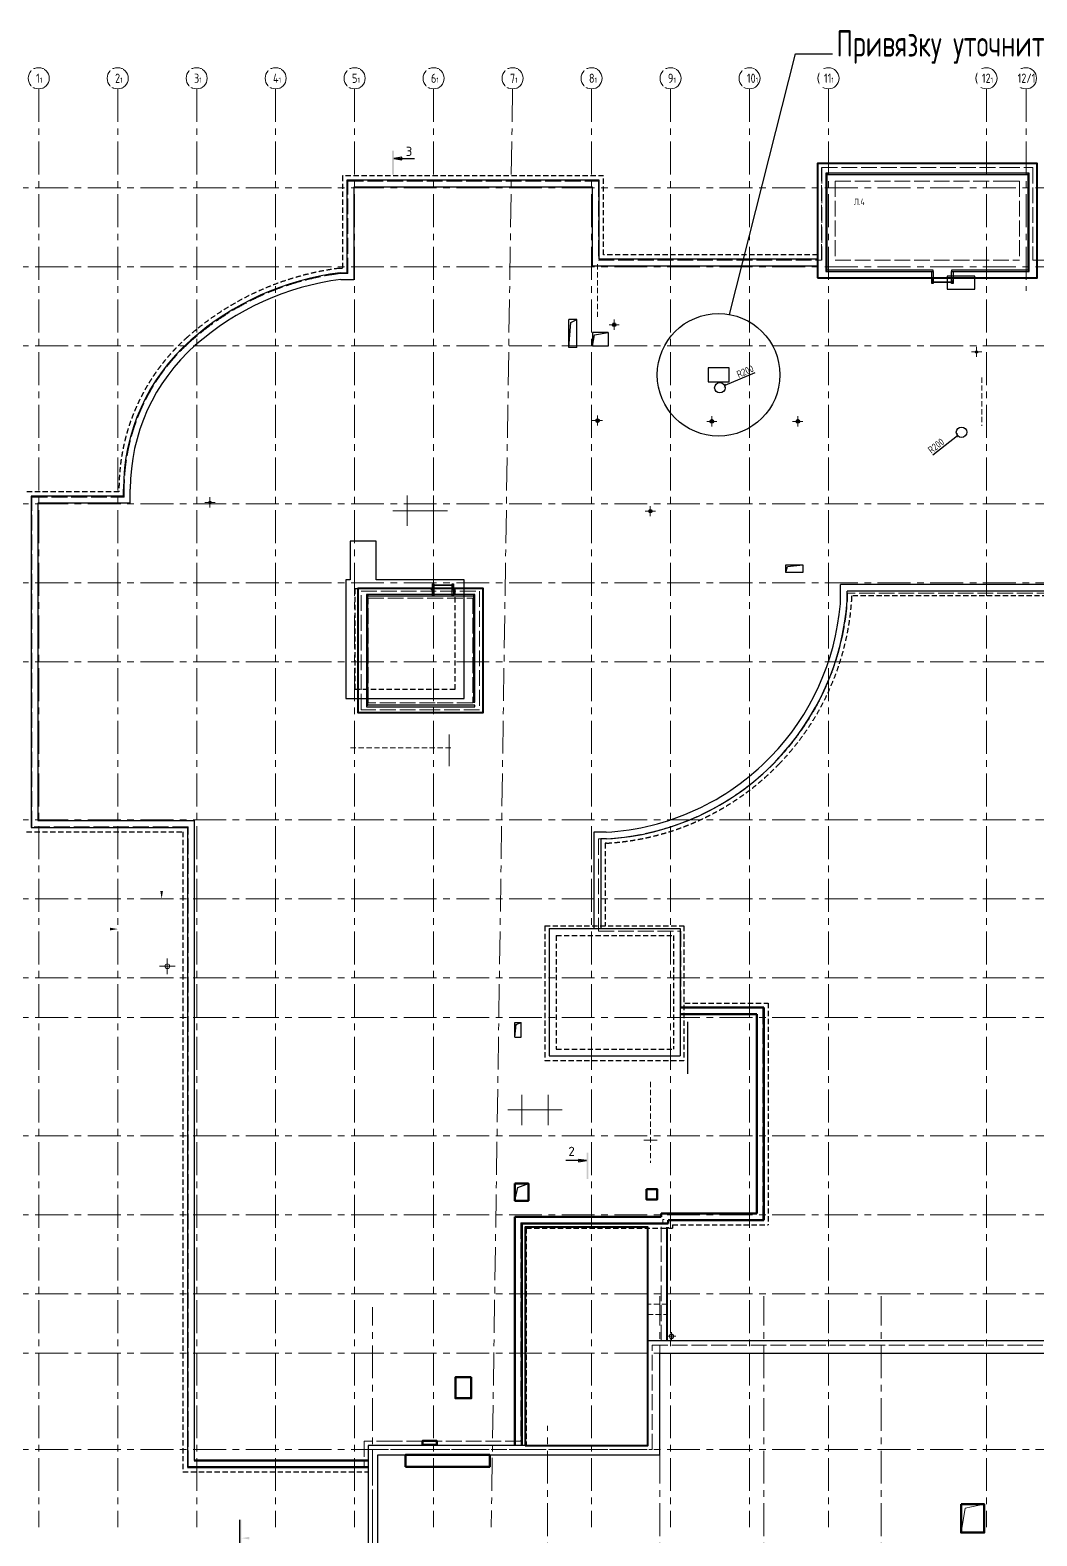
# Model space of a CAD drawing. Header units: millimetres. Extents: x -360149 to 682031, y -35655 to 209517.
# Drawn here: x 460799 to 499040, y 79408 to 136594 of the extents above; entities that cross this region are included whole.
import ezdxf
from ezdxf import colors
from ezdxf.entities.mleader import LeaderData, LeaderLine
from ezdxf.math import Vec2, Vec3

# ---------------------------------------------------------------- set-up
doc = ezdxf.new("R2010")
doc.units = ezdxf.units.MM
doc.header["$MEASUREMENT"] = 0
doc.header["$PDMODE"] = 3
doc.header["$PDSIZE"] = -4
for name, pattern in [('ACAD_ISO02W100', [15, 12, -3]), ('CENTER', [2, 1.25, -0.25, 0.25, -0.25]), ('HIDDEN', [6, 4, -2])]:
    doc.linetypes.add(name, pattern=pattern)
doc.layers.get('0').update_dxf_attribs({"color": 250, "lineweight": 9})
doc.layers.get('Defpoints').update_dxf_attribs({"color": 6})
for name, color, linetype, lineweight in [('18_АР_Водостоки', 7, 'Continuous', 18), ('_ВК-К1', 14, 'Continuous', 40), ('АР_Лестницы ограждение', 94, 'Continuous', 25), ('АР_Навесной фасад', 147, 'Continuous', 5), ('АР_Оси', 195, 'Continuous', 9), ('АР_Отметки', 250, 'Continuous', 15), ('АР_Разрезы', 175, 'Continuous', 9), ('перекр 0.3', 181, 'Continuous', 30), ('Подвал', 250, 'Continuous', 30), ('ПРОЕМЫ ОВ', 173, 'Continuous', 50), ('пунктир', 251, 'Continuous', 13), ('Специальное оборудование', 7, 'Continuous', 9), ('Эвакуация', 7, 'Continuous', 9)]:
    doc.layers.add(name, color=color, linetype=linetype, lineweight=lineweight)
doc.layers.add('Для уточнения шахт ОВ', color=20, linetype='Continuous', lineweight=30, plot=False)
doc.layers.add('Козырек', color=7, linetype='Continuous')
doc.layers.add('Тонкая', color=7, linetype='Continuous')
doc.styles.add('ICOCPEUR', font='isocpeur.ttf')
doc.styles.add('ISOCPEUR', font='isocpeur.ttf', dxfattribs={"width": 0.7})
doc.styles.add('METRO-STYLE', font='isocpeur.ttf', dxfattribs={"width": 0.9, "oblique": 15})
doc.styles.add('ГОСТ 2.304', font='isocpeur.ttf', dxfattribs={"width": 0.7})
doc.dimstyles.new('R_100', dxfattribs={"dimtxt": 270, "dimasz": 120, "dimexe": 100, "dimexo": 0, "dimgap": 60, "dimtad": 1, "dimdec": 0, "dimrnd": 5, "dimzin": 0, "dimdsep": 46, "dimtxsty": 'ISOCPEUR', "dimblk": 'ARCHTICK', "dimcen": 0, "dimdle": 100, "dimclrd": 256, "dimclre": 256, "dimclrt": 256, "dimadec": 0, "dimazin": 0, "dimtfac": 2, "dimtdec": 0, "dimtofl": 0, "dimtmove": 1, "dimatfit": 3, "dimfxl": 1, "dimtvp": 3, "dimtolj": 1, "dimtzin": 0, "dimarcsym": 0})

# ---------------------------------------------------------------- blocks, each defined once
blk = doc.blocks.new('LADDER_12760 - LADDER_12760-5164013-3_1 этаж')
at = {"layer": 'Специальное оборудование'}
for p, q in [((25, 95), (-50, 95)), ((-50, 95), (-50, 88)), ((-50, 88), (18, 88)), ((0, 0), (25, 0)), ((0, -76.2), (0, 0)), ((18, 88), (18, 0)), ((25, 0), (25, 95)), ((25, 0), (25, -76.2)), ((575, 95), (575, 0)), ((650, 95), (575, 95)), ((575, 0), (600, 0)), ((575, -76.2), (575, 0)), ((582, 0), (582, 88)), ((582, 88), (650, 88)), ((600, 0), (600, -76.2)), ((650, 88), (650, 95)), ((25, -76.2), (0, -76.2)), ((25, -25.4), (575, -25.4)), ((575, -45.4), (25, -45.4)), ((600, -76.2), (575, -76.2))]:
    blk.add_line(p, q, dxfattribs=at)
blk = doc.blocks.new('A$C60573c2e')
at = {"layer": 'АР_Разрезы', "ltscale": 100}
h = blk.add_hatch(color=5, dxfattribs=at)
h.dxf.hatch_style = 1
h.paths.add_polyline_path([(13494, 509), (13424, 509), (13424, 1414), (13494, 1414)])
h.paths.add_polyline_path([(13795, 1063), (13494, 1114), (13795, 1114)])
h.paths.add_polyline_path([(13795, 1114), (13494, 1114), (13795, 1164)])
h = blk.add_hatch(color=5, dxfattribs=at)
h.dxf.hatch_style = 1
h.paths.add_polyline_path([(20810, -37642), (20880, -37642), (20880, -36642), (20810, -36642)])
h.paths.add_polyline_path([(20509, -36993), (20810, -36942), (20509, -36942)])
h.paths.add_polyline_path([(20509, -36942), (20810, -36942), (20509, -36892)])
h = blk.add_hatch(color=5, dxfattribs=at)
h.dxf.hatch_style = 1
h.paths.add_polyline_path([(7699, -50578), (7629, -50578), (7629, -51578), (7699, -51578)])
h.paths.add_polyline_path([(7999, -51228), (7699, -51278), (7999, -51278)])
h.paths.add_polyline_path([(7999, -51278), (7699, -51278), (7999, -51328)])
at = {"layer": 'АР_Разрезы', "color": 5, "lineweight": 25, "ltscale": 100}
for p, q in [((13795, 1164), (13494, 1114)), ((13795, 1063), (13795, 1164)), ((13494, 1114), (13795, 1063)), ((20810, -36942), (20509, -36892)), ((20509, -36892), (20509, -36993)), ((20509, -36993), (20810, -36942)), ((7629, -50578), (7629, -51578))]:
    blk.add_line(p, q, dxfattribs=at)
at = {"layer": 'АР_Разрезы', "color": 5, "lineweight": 25, "ltscale": 100, "elevation": 0}
for points in [[(13494, 1114), (14278, 1114)], [(20810, -36942), (20026, -36942)]]:
    blk.add_lwpolyline(points, dxfattribs=at)
at = {"layer": 'АР_Разрезы', "color": 5, "lineweight": 25, "ltscale": 100, "char_height": 350, "width": 583.33, "style": 'METRO-STYLE'}
for s, insert, attachment_point in [('{\\Q0;\\W1;3}', (13944, 1214), 7), ('{\\Q0;\\W1;2}', (20360, -36413), 3)]:
    blk.add_mtext(s, dxfattribs=dict(at, insert=insert, attachment_point=attachment_point))
blk = doc.blocks.new('A$C8068bb3d')
at = {"layer": 'АР_Оси', "linetype": 'CENTER', "ltscale": 1000}
for p, q in [((0, -576), (0, 576)), ((537, 0), (-537, 0))]:
    blk.add_line(p, q, dxfattribs=at)
blk = doc.blocks.new('A$Ca661e725')
at = {"layer": '_ВК-К1', "color": 18, "lineweight": 9, "ltscale": 100, "true_color": 0x000000}
for p, q in [((-147, 0), (147, 0)), ((0, 155), (0, -155))]:
    blk.add_line(p, q, dxfattribs=at)
blk = doc.blocks.new('A$C6552fe61')
at = {"layer": '_ВК-К1', "color": 18, "lineweight": 9, "ltscale": 100, "true_color": 0x000000}
for p, q in [((-195, 0), (195, 0)), ((0, 192), (0, -192))]:
    blk.add_line(p, q, dxfattribs=at)
blk = doc.blocks.new('A$C1c8ff280')
at = {"layer": 'пунктир', "color": 2, "linetype": 'ACAD_ISO02W100', "ltscale": 50}
for points in [[(36321, -64341), (36321, -63955), (27550, -63955), (27550, -69145), (19430, -69145), (19430, -75495), (6330, -75495), (6330, -65785), (12680, -65785), (12680, -47915), (23295, -47915), (23295, -43950), (58095, -43950), (58095, -47915), (68595, -47915), (68595, -65785), (74945, -65785), (74945, -75495), (61845, -75495), (61845, -69145), (53965, -69145), (53965, -63955), (45231, -63955), (45231, -64250)], [(36521, -64269), (36521, -63755), (27350, -63755), (27350, -68945), (19230, -68945), (19230, -75295), (6530, -75295), (6530, -65985), (12880, -65985), (12880, -48115), (23595, -48115), (23595, -44250), (57795, -44250), (57795, -48115), (68395, -48115), (68395, -65985), (74745, -65985), (74745, -75295), (62045, -75295), (62045, -68945), (54165, -68945), (54165, -63755), (45031, -63755)], [(45031, -63755), (45031, -64283)]]:
    blk.add_lwpolyline(points, dxfattribs=at)
for centre, radius, start, end in [((40776, -64047), 4456, 178.8191, 1.1809), ((40776, -64040), 4265, 176.165, 3.835)]:
    blk.add_arc(centre, radius, start, end, dxfattribs=at)
blk = doc.blocks.new('_DotSmall')
at = {"color": 0, "linetype": 'ByBlock', "const_width": 0.5}
blk.add_lwpolyline([(-0.0625, 0, 1), (0.0625, 0, 1)], format="xyb", close=True, dxfattribs=at)
blk = doc.blocks.new('_ArchTick')
at = {"color": 0, "linetype": 'ByBlock', "const_width": 0.15}
blk.add_lwpolyline([(-0.5, -0.5), (0.5, 0.5)], dxfattribs=at)
blk = doc.blocks.new('*D1970')
at = {"layer": 'Defpoints', "color": 0, "lineweight": 15, "ltscale": 500, "transparency": 16777216}
for p in [(496179, 121321), (496022, 121197)]:
    blk.add_point(p, dxfattribs=at)
at = {"layer": 'Для уточнения шахт ОВ', "lineweight": -2, "ltscale": 500, "transparency": 16777216}
blk.add_line((495081, 120458), (496022, 121197), dxfattribs=at)
at = {"layer": 'Для уточнения шахт ОВ', "lineweight": -2, "ltscale": 500, "transparency": 16777216, "xscale": 120, "yscale": 120, "zscale": 120, "rotation": 38.13980866792988}
blk.add_blockref('_ArchTick', (496022, 121197), dxfattribs=at)
at = {"layer": 'Для уточнения шахт ОВ', "lineweight": 9, "ltscale": 500, "transparency": 16777216, "insert": (495209, 120806), "char_height": 270, "attachment_point": 5, "rotation": 38.1398, "style": 'ISOCPEUR'}
blk.add_mtext('\\A1;R200', dxfattribs=at)
blk = doc.blocks.new('*D1968')
at = {"layer": 'Defpoints', "color": 0, "lineweight": 15, "ltscale": 500, "transparency": 16777216}
for p in [(487000, 123012), (487184, 123091)]:
    blk.add_point(p, dxfattribs=at)
at = {"layer": 'Для уточнения шахт ОВ', "lineweight": -2, "ltscale": 500, "transparency": 16777216}
blk.add_line((488325, 123576), (487184, 123091), dxfattribs=at)
at = {"layer": 'Для уточнения шахт ОВ', "lineweight": -2, "ltscale": 500, "transparency": 16777216, "xscale": 120, "yscale": 120, "zscale": 120, "rotation": 203.0547912172011}
blk.add_blockref('_ArchTick', (487184, 123091), dxfattribs=at)
at = {"layer": 'Для уточнения шахт ОВ', "lineweight": 9, "ltscale": 500, "transparency": 16777216, "insert": (487959, 123632), "char_height": 270, "attachment_point": 5, "rotation": 23.0548, "style": 'ISOCPEUR'}
blk.add_mtext('\\A1;R200', dxfattribs=at)
blk = doc.blocks.new('*D1978')
at = {"layer": 'Defpoints', "color": 0, "ltscale": 500, "transparency": 16777216}
for p in [(496179, 121321), (496022, 121197)]:
    blk.add_point(p, dxfattribs=at)
at = {"layer": 'Для уточнения шахт ОВ', "lineweight": -2, "ltscale": 500, "transparency": 16777216}
blk.add_line((495081, 120458), (496022, 121197), dxfattribs=at)
at = {"layer": 'Для уточнения шахт ОВ', "lineweight": -2, "ltscale": 500, "transparency": 16777216, "xscale": 120, "yscale": 120, "zscale": 120, "rotation": 38.13980866792988}
blk.add_blockref('_ArchTick', (496022, 121197), dxfattribs=at)
at = {"layer": 'Для уточнения шахт ОВ', "lineweight": 9, "ltscale": 500, "transparency": 16777216, "insert": (495209, 120806), "char_height": 270, "attachment_point": 5, "rotation": 38.1398, "style": 'ISOCPEUR'}
blk.add_mtext('\\A1;R200', dxfattribs=at)
blk = doc.blocks.new('*D1979')
at = {"layer": 'Defpoints', "color": 0, "ltscale": 500, "transparency": 16777216}
for p in [(487000, 123012), (487184, 123091)]:
    blk.add_point(p, dxfattribs=at)
at = {"layer": 'Для уточнения шахт ОВ', "lineweight": -2, "ltscale": 500, "transparency": 16777216}
blk.add_line((488325, 123576), (487184, 123091), dxfattribs=at)
at = {"layer": 'Для уточнения шахт ОВ', "lineweight": -2, "ltscale": 500, "transparency": 16777216, "xscale": 120, "yscale": 120, "zscale": 120, "rotation": 203.0547912172011}
blk.add_blockref('_ArchTick', (487184, 123091), dxfattribs=at)
at = {"layer": 'Для уточнения шахт ОВ', "lineweight": 9, "ltscale": 500, "transparency": 16777216, "insert": (487959, 123632), "char_height": 270, "attachment_point": 5, "rotation": 23.0548, "style": 'ISOCPEUR'}
blk.add_mtext('\\A1;R200', dxfattribs=at)

msp = doc.modelspace()

# ---------------------------------------------------------------- linework, layer by layer
at = {"linetype": 'Continuous'}
for points in [[(465794.3, 104229.68, 0, 0, 0), (465794.3, 103600.68, 0, 100, 0), (465794.3, 103900.68, 100, 100, 0)], [(463507.44, 102453.52, 0, 0, 0), (464136.44, 102453.52, 0, 100, 0), (463836.44, 102453.52, 100, 100, 0)]]:
    msp.add_lwpolyline(points, format="xyseb", dxfattribs=at)
at = {"layer": '18_АР_Водостоки'}
for p, q in [((484999.77, 86988.51), (485323.72, 86988.51)), ((485161.75, 87150.49), (485161.75, 86826.54))]:
    msp.add_line(p, q, dxfattribs=at)
for radius in [88.3, 75]:
    msp.add_circle((485161.75, 86988.51), radius, dxfattribs=at)
at = {"layer": '_ВК-К1', "color": 18, "lineweight": 9, "ltscale": 100, "true_color": 0x000000}
for p, q in [((482882.54, 125406.5), (483086.45, 125406.5)), ((482984.49, 125518.99), (482984.49, 125294.01)), ((496646.17, 124371.89), (496850.08, 124371.89)), ((496748.12, 124484.38), (496748.12, 124259.4)), ((482345.45, 121918.39), (482345.45, 121609.18)), ((486692.91, 121846.88), (486692.91, 121621.91)), ((489956.95, 121846.88), (489956.95, 121621.91)), ((482198.37, 121763.78), (482492.53, 121763.78)), ((486590.95, 121734.4), (486794.87, 121734.4)), ((489854.99, 121734.4), (490058.91, 121734.4)), ((467545.25, 118658.32), (467717.08, 118658.32)), ((467631.17, 118770.81), (467631.17, 118545.83)), ((484355.14, 118479.5), (484355.14, 118170.3)), ((484355.14, 118437.39), (484355.14, 118212.41)), ((484208.06, 118324.9), (484502.22, 118324.9)), ((484255.75, 118324.9), (484454.53, 118324.9))]:
    msp.add_line(p, q, dxfattribs=at)
at = {"layer": '_ВК-К1', "color": 18, "lineweight": 40, "ltscale": 100, "true_color": 0x000000}
for centre, radius in [((482984.49, 125406.5), 55), ((496748.12, 124371.89), 30), ((482345.45, 121763.78), 55), ((486692.91, 121734.4), 55), ((489956.95, 121734.4), 55), ((467631.17, 118658.32), 30), ((484355.14, 118324.9), 51)]:
    msp.add_circle(centre, radius, dxfattribs=at)
at = {"layer": 'АР_Лестницы ограждение', "color": 18, "lineweight": 25, "true_color": 0x000000}
for points in [[(491077.12, 127475.17), (491077.12, 131164.75), (491026.32, 131164.75), (491026.32, 127475.17)], [(491077.12, 131113.33), (498746.9, 131113.33), (498746.9, 131164.13), (491077.12, 131164.13)], [(498746.9, 127475.17), (498746.9, 131164.13), (498696.1, 131164.13), (498696.1, 127475.17)], [(491026.32, 127424.37), (495102.6, 127424.37), (495102.6, 127475.17), (491026.32, 127475.17)], [(495048.39, 126972.13), (495048.39, 127424.37), (495101.83, 127424.37), (495101.83, 126972.13)], [(495800.32, 127424.37), (498746.9, 127424.37), (498746.9, 127475.17), (495800.32, 127475.17)], [(495800.61, 126972.13), (495800.61, 127424.37), (495854.05, 127424.37), (495854.05, 126972.13)], [(476133.12, 115560.57), (476133.12, 115108.33), (476079.68, 115108.33), (476079.68, 115560.57)], [(476885.34, 115560.57), (476885.34, 115108.33), (476831.9, 115108.33), (476831.9, 115560.57)], [(473627.12, 110950.53), (473627.12, 115159.13), (473576.32, 115159.13), (473576.32, 110950.53)], [(473627.12, 115108.33), (477694.16, 115108.33), (477694.16, 115159.13), (473627.12, 115159.13)], [(477694.16, 111070.53), (477694.16, 115159.13), (477643.36, 115159.13), (477643.36, 111070.53)], [(473576.32, 110899.73), (477694.16, 110899.73), (477694.16, 110950.53), (473576.32, 110950.53)]]:
    msp.add_lwpolyline(points, close=True, dxfattribs=at)
at = {"layer": 'АР_Навесной фасад', "ltscale": 100}
for p, q in [((490705.45, 131530.68), (490705.45, 128020.68)), ((490715.45, 131520.68), (490715.45, 128010.68)), ((499035.45, 131520.68), (499035.45, 128010.68))]:
    msp.add_line(p, q, dxfattribs=at)
at = {"layer": 'АР_Навесной фасад', "color": 18, "lineweight": 40, "ltscale": 100, "true_color": 0x000000}
msp.add_line((484994.08, 86810.68), (484994.07, 91135.68), dxfattribs=at)
for points in [[(490704.19, 127189.64), (499044.74, 127189.64), (499044.74, 131530.68), (490704.19, 131530.68)], [(479604.08, 82845.69), (484259.25, 82845.69), (484259.25, 91135.68), (479604.08, 91135.68)]]:
    msp.add_lwpolyline(points, close=True, dxfattribs=at)
at = {"layer": 'АР_Навесной фасад', "color": 18, "ltscale": 100, "true_color": 0x000000}
for points in [[(490705.45, 131530.68), (499045.45, 131530.68)], [(490715.45, 131520.68), (496615.45, 131520.68)], [(497795.45, 131520.68), (499035.45, 131520.68)]]:
    msp.add_lwpolyline(points, dxfattribs=at)
at = {"layer": 'АР_Навесной фасад', "color": 18, "lineweight": 40, "ltscale": 100, "true_color": 0x000000}
msp.add_lwpolyline([(476186.69, 110665), (473254.19, 110665), (473254.19, 115405.68), (477992, 115405.68), (477992, 110665), (476094.19, 110665)], dxfattribs=at)
at = {"layer": 'АР_Навесной фасад', "color": 18, "lineweight": 30, "ltscale": 100, "true_color": 0x000000}
for points in [[(529879.26, 64975.68), (529879.26, 82845.68), (519379.26, 82845.68), (519379.26, 86810.68), (484259.26, 86810.68), (484259.26, 82845.68), (473644.26, 82845.68), (473644.26, 64975.68)], [(474004.26, 64615.68), (474004.26, 82485.68), (484719.26, 82485.68), (484719.26, 86350.68), (518919.26, 86350.68), (518919.26, 82485.68), (529519.26, 82485.68), (529519.26, 64615.68)]]:
    msp.add_lwpolyline(points, dxfattribs=at)
at = {"layer": 'АР_Оси', "linetype": 'CENTER', "ltscale": 1000}
for p, q in [((461125.45, 134363.15), (461125.45, 79744.12)), ((464125.45, 134363.15), (464125.45, 79744.12)), ((467125.45, 134363.15), (467125.45, 79744.12)), ((470125.45, 134363.15), (470125.45, 79744.12)), ((473125.45, 134363.15), (473125.45, 79744.12)), ((476125.45, 134363.15), (476125.45, 79744.12)), ((479125.45, 134363.15), (478313.95, 79744.12)), ((482125.45, 134363.15), (482125.45, 79744.12)), ((485125.45, 134363.15), (485125.45, 79744.12)), ((488125.45, 134363.15), (488125.45, 79744.12)), ((491125.45, 134363.15), (491125.45, 79744.12)), ((497125.45, 134363.15), (497125.45, 79744.12)), ((498630.45, 134363.15), (498630.45, 126688.88)), ((454990.5, 130600.68), (538168.9, 130600.68)), ((454990.5, 127600.68), (538168.9, 127600.68)), ((454990.5, 124600.68), (538168.9, 124600.68)), ((454990.5, 118600.68), (538168.9, 118600.68)), ((454990.5, 115600.68), (538168.9, 115600.68)), ((454990.5, 112600.68), (538168.9, 112600.68)), ((454990.5, 106600.68), (538168.9, 106600.68)), ((454990.5, 103600.68), (538168.9, 103600.68)), ((454990.5, 100600.68), (538168.9, 100600.68)), ((454990.5, 99100.68), (538168.9, 99100.68)), ((454990.5, 94600.68), (538168.9, 94600.68)), ((454990.5, 91600.68), (538168.9, 91600.68)), ((454990.5, 88600.68), (538168.9, 88600.68)), ((473804.26, 53394.41), (473804.26, 88089.69)), ((484719.26, 53394.41), (484719.26, 88513.24)), ((488674.26, 53394.41), (488674.26, 88513.24)), ((493129.26, 53394.41), (493129.26, 88513.24)), ((454990.5, 86350.68), (538168.9, 86350.68)), ((480454.26, 53394.41), (480454.26, 83588.29)), ((454990.5, 82685.68), (538587.66, 82685.68))]:
    msp.add_line(p, q, dxfattribs=at)
at = {"layer": 'АР_Оси', "ltscale": 0.5}
for centre in [(461125.45, 134763.15), (464125.45, 134763.15), (467125.45, 134763.15), (470125.45, 134763.15), (473125.45, 134763.15), (476125.45, 134763.15), (479125.45, 134763.15), (482125.45, 134763.15), (485125.45, 134763.15), (488125.45, 134763.15), (491125.45, 134763.15), (497125.45, 134763.15), (498625.45, 134763.15)]:
    msp.add_circle(centre, 400, dxfattribs=at)
at = {"layer": 'Для уточнения шахт ОВ', "color": 4, "ltscale": 500}
msp.add_line((489868, 135688.5), (491270.5, 135688.5), dxfattribs=at)
at = {"layer": 'Для уточнения шахт ОВ', "ltscale": 500}
for p, q in [((482414.19, 130890.68), (472834.19, 130890.68)), ((472834.19, 130890.68), (472834.19, 127380.67)), ((482414.19, 130890.68), (472834.19, 130890.68)), ((472834.19, 130890.68), (472834.19, 127380.67)), ((482154.19, 130630.68), (473094.19, 130630.68)), ((473094.19, 130630.68), (473094.19, 127122.74)), ((482154.19, 130630.68), (473094.19, 130630.68)), ((473094.19, 130630.68), (473094.19, 127122.74)), ((482154.19, 127630.68), (482154.19, 130630.68)), ((482154.19, 127630.68), (482154.19, 130630.68)), ((482414.19, 127890.68), (482414.19, 130890.68)), ((482414.19, 127890.68), (482414.19, 130890.68)), ((490704.19, 127630.68), (482154.19, 127630.68)), ((490704.19, 127630.68), (482154.19, 127630.68)), ((490704.19, 127890.68), (482414.19, 127890.68)), ((490704.19, 127890.68), (482414.19, 127890.68)), ((472570.49, 127380.67), (472834.19, 127380.67)), ((472570.49, 127380.67), (472834.19, 127380.67)), ((472603.24, 127122.74), (473094.19, 127122.74)), ((472603.24, 127122.74), (473094.19, 127122.74)), ((481264.19, 124540.68), (481264.19, 125600.68)), ((481564.19, 125600.68), (481264.19, 125600.68)), ((481264.19, 124540.68), (481264.19, 125600.68)), ((481564.19, 125600.68), (481264.19, 125600.68)), ((481564.19, 124540.68), (481564.19, 125600.68)), ((481564.19, 124540.68), (481564.19, 125600.68)), ((482754.19, 125110.68), (482154.19, 125110.68)), ((482154.19, 125110.68), (482154.19, 124590.68)), ((482754.19, 125110.68), (482154.19, 125110.68)), ((482154.19, 125110.68), (482154.19, 124590.68)), ((482754.19, 125110.68), (482754.19, 124590.68)), ((482754.19, 125110.68), (482754.19, 124590.68)), ((481564.19, 124540.68), (481264.19, 124540.68)), ((481564.19, 124540.68), (481264.19, 124540.68)), ((482754.19, 124590.68), (482154.19, 124590.68)), ((482754.19, 124590.68), (482154.19, 124590.68)), ((464343.97, 118890.68), (464343.97, 119160.68)), ((464343.97, 118890.68), (464343.97, 119160.68)), ((464603.97, 118630.68), (464603.97, 119160.68)), ((464603.97, 118630.68), (464603.97, 119160.68)), ((460834.19, 118890.68), (460834.19, 106310.68)), ((464343.97, 118890.68), (460834.19, 118890.68)), ((460834.19, 118890.68), (460834.19, 106310.68)), ((464343.97, 118890.68), (460834.19, 118890.68)), ((461094.19, 118630.68), (461094.19, 106570.68)), ((464603.97, 118630.68), (461094.19, 118630.68)), ((461094.19, 118630.68), (461094.19, 106570.68)), ((464603.97, 118630.68), (461094.19, 118630.68)), ((520914.19, 115540.67), (491573.97, 115540.67)), ((491573.97, 114803.05), (491573.97, 115540.67)), ((520914.19, 115540.67), (491573.97, 115540.67)), ((491573.97, 114803.05), (491573.97, 115540.67)), ((521174.19, 115280.67), (491833.97, 115280.67)), ((491833.97, 114922.58), (491833.97, 115280.67)), ((521174.19, 115280.67), (491833.97, 115280.67)), ((491833.97, 114922.58), (491833.97, 115280.67)), ((461094.19, 106570.68), (467034.07, 106570.68)), ((461094.19, 106570.68), (467034.07, 106570.68)), ((467034.07, 106570.68), (467034.07, 82275.68)), ((467034.07, 106570.68), (467034.07, 82275.68)), ((460834.19, 106310.68), (466774.07, 106310.68)), ((460834.19, 106310.68), (466774.07, 106310.68)), ((466774.07, 106310.68), (466774.07, 82015.68)), ((466774.07, 106310.68), (466774.07, 82015.68)), ((482214.07, 106135.52), (482214.07, 102469.37)), ((482674.69, 106135.52), (482214.07, 106135.52)), ((482214.07, 106135.52), (482214.07, 102469.37)), ((482674.69, 106135.52), (482214.07, 106135.52)), ((482474.07, 105875.94), (482474.07, 102469.37)), ((482689.52, 105875.94), (482474.07, 105875.94)), ((482474.07, 105875.94), (482474.07, 102469.37)), ((482689.52, 105875.94), (482474.07, 105875.94)), ((480519.07, 102469.37), (480519.07, 97635.68)), ((480519.07, 102469.37), (485494.07, 102469.37)), ((480519.07, 102469.37), (480519.07, 97635.68)), ((480519.07, 102469.37), (485494.07, 102469.37)), ((485494.07, 102469.37), (485494.07, 97635.68)), ((485494.07, 102469.37), (485494.07, 97635.68)), ((479209.07, 98907.18), (479449.07, 98907.18)), ((479209.07, 98345.68), (479209.07, 98907.18)), ((479209.07, 98907.18), (479449.07, 98907.18)), ((479209.07, 98345.68), (479209.07, 98907.18)), ((479449.07, 98345.68), (479449.07, 98907.18)), ((479449.07, 98345.68), (479449.07, 98907.18)), ((479209.07, 98345.68), (479449.07, 98345.68)), ((479209.07, 98345.68), (479449.07, 98345.68)), ((480519.07, 97635.68), (485494.07, 97635.68)), ((480519.07, 97635.68), (485494.07, 97635.68)), ((479214.07, 92135.68), (479214.07, 92785.68)), ((479214.07, 92785.68), (479724.07, 92785.68)), ((479214.07, 92135.68), (479214.07, 92785.68)), ((479214.07, 92785.68), (479724.07, 92785.68)), ((479724.07, 92135.68), (479724.07, 92785.68)), ((479724.07, 92135.68), (479724.07, 92785.68)), ((479214.07, 92135.68), (479724.07, 92135.68)), ((479214.07, 92135.68), (479724.07, 92135.68))]:
    msp.add_line(p, q, dxfattribs=at)
at = {"layer": 'Для уточнения шахт ОВ', "color": 1, "lineweight": 50, "ltscale": 500}
for p, q in [((485494.07, 99475.68), (488664.23, 99475.68)), ((485494.07, 99475.68), (488664.23, 99475.68)), ((485494.07, 99215.68), (488404.23, 99215.68)), ((485494.07, 99215.68), (488404.23, 99215.68)), ((488404.23, 99215.68), (488404.23, 91655.68)), ((488404.23, 99215.68), (488404.23, 91655.68)), ((488664.23, 99475.68), (488664.23, 91395.68)), ((488664.23, 99475.68), (488664.23, 91395.68)), ((479214.07, 91525.68), (484771.3, 91525.68)), ((479214.07, 91525.68), (479214.07, 82845.69)), ((479214.07, 91525.68), (484771.3, 91525.68)), ((479214.07, 91525.68), (479214.07, 82845.69)), ((484771.3, 91655.68), (488404.23, 91655.68)), ((484771.3, 91655.68), (484771.3, 91525.68)), ((484771.3, 91655.68), (488404.23, 91655.68)), ((484771.3, 91655.68), (484771.3, 91525.68)), ((479474.07, 91265.68), (485031.3, 91265.68)), ((479474.07, 91265.68), (479474.07, 82845.69)), ((479474.07, 91265.68), (485031.3, 91265.68)), ((479474.07, 91265.68), (479474.07, 82845.69)), ((485031.3, 91395.68), (488664.23, 91395.68)), ((485031.3, 91395.68), (485031.3, 91265.68)), ((485031.3, 91395.68), (488664.23, 91395.68)), ((485031.3, 91395.68), (485031.3, 91265.68)), ((466774.07, 82015.68), (473644.26, 82015.68)), ((466774.07, 82015.68), (473644.26, 82015.68)), ((467034.07, 82275.68), (473644.26, 82275.68)), ((467034.07, 82275.68), (473644.26, 82275.68))]:
    msp.add_line(p, q, dxfattribs=at)
at = {"layer": 'Для уточнения шахт ОВ', "ltscale": 500}
for points in [[(495629.5, 126750.5), (496678.5, 126750.5), (496678.5, 127251), (495629.5, 127251)], [(495629.5, 126750.5), (496678.5, 126750.5), (496678.5, 127251), (495629.5, 127251)], [(486550, 123232.5), (487349, 123232.5), (487349, 123773), (486550, 123773)], [(486550, 123232.5), (487349, 123232.5), (487349, 123773), (486550, 123773)], [(489503.97, 116290.67), (490153.97, 116290.67), (490153.97, 115990.67), (489503.97, 115990.67)], [(489503.97, 116290.67), (490153.97, 116290.67), (490153.97, 115990.67), (489503.97, 115990.67)], [(496159.26, 80610.68), (497039.26, 80610.68), (497039.26, 79530.68), (496159.26, 79530.68)]]:
    msp.add_lwpolyline(points, close=True, dxfattribs=at)
for points in [[(481264.19, 124540.68), (481334, 125489), (481564.19, 125600.68)], [(481264.19, 124540.68), (481334, 125489), (481564.19, 125600.68)], [(482154.19, 124590.68), (482241.27, 125016.03), (482754.19, 125110.68)], [(482154.19, 124590.68), (482241.27, 125016.03), (482754.19, 125110.68)], [(489503.97, 115990.67), (489569.5, 116225.5), (490153.97, 116290.67)], [(489503.97, 115990.67), (489569.5, 116225.5), (490153.97, 116290.67)], [(479209.07, 98345.68), (479266, 98835.5), (479449.07, 98907.18)], [(479209.07, 98345.68), (479266, 98835.5), (479449.07, 98907.18)], [(479214.07, 92135.68), (479324, 92640.5), (479724.07, 92785.68)]]:
    msp.add_lwpolyline(points, dxfattribs=at)
at = {"layer": 'Для уточнения шахт ОВ', "color": 4, "ltscale": 500}
msp.add_circle((486949.5, 123502.75), 2327.76, dxfattribs=at)
at = {"layer": 'Для уточнения шахт ОВ', "ltscale": 500}
for centre in [(487000, 123012.5), (487000, 123012.5), (496179.29, 121320.67), (496179.29, 121320.67)]:
    msp.add_circle(centre, 200, dxfattribs=at)
for centre, radius, start, end in [((473905.09, 116869.05), 10596, 97.235784, 131.392875), ((473905.09, 116869.05), 10596, 97.235784, 131.392875), ((473905.09, 116869.05), 10336, 97.235784, 131.392875), ((473905.09, 116869.05), 10336, 97.235784, 131.392875), ((471885.25, 119160.68), 7541.28, 131.392875, 180), ((471885.25, 119160.68), 7541.28, 131.392875, 180), ((471885.25, 119160.68), 7281.28, 131.392875, 180), ((471885.25, 119160.68), 7281.28, 131.392875, 180), ((482125.22, 115603.79), 9482.62, 315.875091, 355.156015), ((482125.22, 115603.79), 9482.62, 315.875091, 355.156015), ((482125.22, 115603.79), 9732.62, 315.875091, 355.986466), ((482125.22, 115603.79), 9732.62, 315.875091, 355.986466), ((482133.77, 115579.89), 9459.84, 273.277966, 315.94279), ((482133.77, 115579.89), 9459.84, 273.277966, 315.94279), ((482133.77, 115579.89), 9719.84, 273.277775, 315.94113), ((482133.77, 115579.89), 9719.84, 273.277775, 315.94113)]:
    msp.add_arc(centre, radius, start, end, dxfattribs=at)
at = {"layer": 'Козырек', "lineweight": 0}
for points in [[(466009.2, 100737.94), (466009.2, 101340.45)], [(465707.95, 101039.2), (466310.46, 101039.2)]]:
    msp.add_lwpolyline(points, dxfattribs=at)
msp.add_circle((466009.53, 101041.1), 92.04, dxfattribs=at)
at = {"layer": 'перекр 0.3', "color": 5, "linetype": 'HIDDEN', "lineweight": 30, "ltscale": 50}
for p, q in [((482584.19, 131060.68), (472664.19, 131060.68)), ((472664.19, 131060.68), (472664.19, 127549.31)), ((482584.19, 128060.68), (482584.19, 131060.68)), ((472549.08, 127549.31), (472664.19, 127549.31)), ((490715.45, 128060.68), (482584.19, 128060.68)), ((464174.62, 119060.68), (460664.19, 119060.68)), ((492003.55, 115110.67), (492003.55, 114910.68)), ((521344.19, 115110.67), (492003.55, 115110.67)), ((460664.19, 106140.68), (466604.07, 106140.68)), ((466604.07, 106140.68), (466604.07, 81845.68)), ((482694.07, 105715.94), (482644.07, 105715.94)), ((482644.07, 105715.94), (482644.07, 102575.68)), ((480349.07, 102575.68), (485626.57, 102575.68)), ((480349.07, 102575.68), (480349.07, 97465.68)), ((485626.57, 102575.68), (485626.57, 97465.68)), ((485664.07, 99645.68), (488834.23, 99645.68)), ((488834.23, 99645.68), (488834.23, 91225.68)), ((480349.07, 97465.68), (485626.57, 97465.68)), ((479644.07, 91095.68), (485201.3, 91095.68)), ((479644.07, 91095.68), (479644.07, 82845.69)), ((485031.3, 91135.68), (485031.3, 91095.68)), ((485201.3, 91225.68), (488834.23, 91225.68)), ((485201.3, 91225.68), (485201.3, 91095.68)), ((466604.07, 81845.68), (473644.26, 81845.68))]:
    msp.add_line(p, q, dxfattribs=at)
at = {"layer": 'перекр 0.3', "color": 7, "linetype": 'HIDDEN', "lineweight": 5, "ltscale": 50}
for p, q in [((482351.69, 127700.68), (482351.69, 125635.68)), ((482351.69, 127700.68), (482351.69, 125635.68)), ((496953.9, 123401.77), (496953.9, 121565.6)), ((472974.19, 109337.97), (476814.72, 109337.97)), ((472974.19, 109337.97), (476814.72, 109337.97)), ((484364.49, 96648.88), (484364.49, 93576.65)), ((484364.49, 96648.88), (484364.49, 93576.65))]:
    msp.add_line(p, q, dxfattribs=at)
at = {"layer": 'перекр 0.3', "color": 1, "linetype": 'HIDDEN', "lineweight": 30, "ltscale": 50}
for p, q in [((480779.07, 102209.37), (480779.07, 97895.68)), ((480779.07, 102209.37), (485234.07, 102209.37)), ((485234.07, 102209.37), (485234.07, 97895.68)), ((480779.07, 97895.68), (485234.07, 97895.68))]:
    msp.add_line(p, q, dxfattribs=at)
at = {"layer": 'перекр 0.3', "color": 1, "lineweight": 30, "ltscale": 50}
msp.add_lwpolyline([(473949.15, 117179.37), (472959.15, 117179.37), (472959.15, 115719.37), (472789.07, 115719.37), (472789.07, 111209.37), (477289.15, 111209.37), (477289.15, 115719.37), (473949.15, 115719.37)], close=True, dxfattribs=at)
msp.add_lwpolyline([(473949.15, 117179.37), (472959.15, 117179.37), (472959.15, 115719.37), (472789.07, 115719.37), (472789.07, 111209.37), (477289.15, 111209.37), (477289.15, 115719.37), (473949.15, 115719.37)], close=True, dxfattribs=at)
at = {"layer": 'перекр 0.3', "color": 1, "linetype": 'HIDDEN', "lineweight": 30, "ltscale": 50}
msp.add_lwpolyline([(476939.15, 111559.37), (476939.15, 115369.37), (473139.07, 115369.37), (473139.07, 111559.37)], close=True, dxfattribs=at)
msp.add_lwpolyline([(476939.15, 111559.37), (476939.15, 115369.37), (473139.07, 115369.37), (473139.07, 111559.37)], close=True, dxfattribs=at)
at = {"layer": 'перекр 0.3', "color": 7, "linetype": 'HIDDEN', "lineweight": 5, "ltscale": 50}
msp.add_lwpolyline([(484259.25, 87812.18), (484994.07, 87812.19), (484994.07, 88210), (484259.25, 88210)], close=True, dxfattribs=at)
msp.add_lwpolyline([(484259.25, 87812.18), (484994.07, 87812.19), (484994.07, 88210), (484259.25, 88210)], close=True, dxfattribs=at)
at = {"layer": 'перекр 0.3', "color": 5, "linetype": 'HIDDEN', "lineweight": 30, "ltscale": 50}
for centre, radius, start, end in [((473905.09, 116869.05), 10766, 97.235784, 131.392875), ((471885.25, 119160.68), 7711.28, 131.392875, 180.743034), ((482125.22, 115603.79), 9902.62, 315.875091, 355.986466), ((482133.78, 115579.88), 9879.84, 273.251044, 315.940073)]:
    msp.add_arc(centre, radius, start, end, dxfattribs=at)
at = {"layer": 'ПРОЕМЫ ОВ', "ltscale": 500}
for points in [[(479214.07, 92785.68), (479724.07, 92785.68), (479724.07, 92135.68), (479214.07, 92135.68)], [(484217.27, 92578.43), (484615.45, 92578.43), (484615.45, 92178.46), (484217.27, 92178.46)], [(477555.33, 85434.18), (477555.33, 84634.18), (476955.33, 84634.18), (476955.33, 85434.18)], [(476251.39, 82862.21), (475701.61, 82862.21), (475701.61, 83012.63), (476251.39, 83012.63)], [(475056.07, 82033.38), (478256.07, 82033.38), (478256.07, 82485.68), (475056.07, 82485.68)], [(496159.26, 80610.68), (497039.26, 80610.68), (497039.26, 79530.68), (496159.26, 79530.68)]]:
    msp.add_lwpolyline(points, close=True, dxfattribs=at)
at = {"layer": 'ПРОЕМЫ ОВ', "lineweight": 15, "ltscale": 500}
msp.add_lwpolyline([(496159.26, 79530.68), (496320.99, 80463.37), (497039.26, 80610.68)], dxfattribs=at)
at = {"layer": 'пунктир', "linetype": 'ACAD_ISO02W100', "ltscale": 50}
for p, q in [((490864.19, 127860.68), (490864.19, 131370.68)), ((490865.45, 131370.68), (498314.45, 131370.68)), ((490865.45, 131370.68), (490865.45, 127860.68)), ((498884.72, 131370.68), (498884.17, 127860.68)), ((472864.19, 130860.68), (482384.19, 130860.68)), ((472864.19, 127350.91), (472864.19, 130860.68)), ((482384.19, 130860.68), (482384.19, 127860.68)), ((491375.45, 130860.68), (498249.45, 130860.68)), ((491375.45, 130860.68), (491375.45, 127860.68)), ((497860.45, 130860.68), (498375.45, 130860.68)), ((498375.45, 130860.68), (498375.45, 127860.68)), ((482384.19, 127860.68), (490864.19, 127860.68)), ((491375.45, 127860.68), (498375.45, 127860.68)), ((498884.17, 127860.68), (524894.19, 127860.68)), ((472574.27, 127350.91), (472864.19, 127350.91)), ((464373.97, 118860.68), (464373.97, 119160.68)), ((460864.19, 106340.68), (460864.19, 118860.68)), ((460864.19, 118860.68), (464373.97, 118860.68)), ((521384.19, 115210.68), (491843.55, 115210.68)), ((491843.55, 115210.68), (491843.55, 114916.31)), ((466804.07, 106340.68), (460864.19, 106340.68)), ((466804.07, 82045.68), (466804.07, 106340.68)), ((482679.52, 105875.94), (482384.07, 105875.94)), ((482384.07, 105875.94), (482384.07, 102375.68)), ((482384.07, 102375.68), (485514.07, 102375.68)), ((485514.07, 102375.68), (485514.07, 99445.68)), ((485514.07, 99445.68), (488634.23, 99445.68)), ((488634.23, 99445.68), (488634.23, 91425.68)), ((484834.07, 91295.68), (479444.07, 91295.68)), ((479444.07, 91295.68), (479444.08, 83005.69)), ((488634.23, 91425.68), (484834.07, 91425.68)), ((484834.07, 91425.68), (484834.07, 91295.68)), ((474558.63, 83005.68), (473484.26, 83005.68)), ((473484.26, 83005.68), (473484.26, 82045.68)), ((479444.08, 83005.69), (474558.63, 83005.68)), ((473484.26, 82045.68), (466804.07, 82045.68))]:
    msp.add_line(p, q, dxfattribs=at)
for points in [[(497795.45, 131370.68), (498885.45, 131370.68)], [(476186.69, 110785), (473374.19, 110785), (473374.19, 115285.68), (477872, 115285.68), (477872, 110785), (476094.19, 110785)], [(476186.69, 111045), (473634.19, 111045), (473634.19, 115025.68), (477612, 115025.68), (477612, 111045), (476094.19, 111045)], [(484769.25, 86817.59), (484769.25, 91142.59)]]:
    msp.add_lwpolyline(points, dxfattribs=at)
for centre, radius, start, end in [((473905.09, 116869.05), 10566, 97.235784, 131.392875), ((471885.25, 119160.68), 7511.28, 131.392875, 180), ((482125.22, 115603.79), 9742.62, 315.875091, 355.95363), ((482123.57, 115604.07), 9744, 273.270845, 315.880666)]:
    msp.add_arc(centre, radius, start, end, dxfattribs=at)
at = {"layer": 'Тонкая', "ltscale": 500}
msp.add_line((485771, 98935.68), (485771, 96953.27), dxfattribs=at)
at = {"layer": 'Эвакуация'}
for p, q in [((476715.47, 109838.66), (476715.47, 108638.66)), ((484114.74, 94440.66), (484614.23, 94440.66))]:
    msp.add_line(p, q, dxfattribs=at)

# ---------------------------------------------------------------- block references
at = {"color": 1, "ltscale": 100}
msp.add_blockref('A$C1c8ff280', (461125.45, 130600.68), dxfattribs=at)
at = {"layer": 'Подвал', "lineweight": 13, "ltscale": 500}
for name, p in [('A$C6552fe61', (482984.49, 125406.5)), ('A$Ca661e725', (482984.49, 125406.5)), ('A$C6552fe61', (496748.12, 124371.89)), ('A$C6552fe61', (482345.45, 121763.78)), ('A$C6552fe61', (486692.91, 121734.4)), ('A$C6552fe61', (489956.95, 121734.33)), ('A$C6552fe61', (467631.17, 118658.32)), ('A$C8068bb3d', (475117.81, 118342.59)), ('A$C8068bb3d', (476115.45, 118342.59)), ('A$C6552fe61', (484355.14, 118324.9)), ('A$C8068bb3d', (479476.38, 95588.24)), ('A$C8068bb3d', (480477.01, 95587.68))]:
    msp.add_blockref(name, p, dxfattribs=at)
at = {"layer": 'Специальное оборудование', "xscale": -1.2705, "yscale": 1.2705, "zscale": 1.2705}
msp.add_blockref('LADDER_12760 - LADDER_12760-5164013-3_1 этаж', (495832.37, 127068.94), dxfattribs=at)
at = {"layer": 'Специальное оборудование', "xscale": -1.2705, "yscale": 1.2705, "zscale": 1.2705, "rotation": 180}
msp.add_blockref('LADDER_12760 - LADDER_12760-5164013-3_1 этаж', (476101.36, 115463.76), dxfattribs=at)
at = {"layer": 'Тонкая', "color": 31, "ltscale": 100, "true_color": 0xfecc66}
msp.add_blockref('A$C60573c2e', (461125.45, 130600.68), dxfattribs=at)

# ---------------------------------------------------------------- dimensions: what is measured, and where the dimension line sits
at = {"layer": 'Для уточнения шахт ОВ', "lineweight": 9, "ltscale": 500}
for center, mpoint, picture, middle in [((487000, 123012.5), (487184.03, 123090.82), '*D1968', (488035, 123453)), ((487000, 123012.5), (487184.03, 123090.82), '*D1979', (488035, 123453)), ((496179.29, 121320.67), (496021.99, 121197.15), '*D1970', (495329, 120653)), ((496179.29, 121320.67), (496021.99, 121197.15), '*D1978', (495329, 120653))]:
    dim = msp.add_radius_dim(center=center, mpoint=mpoint, dimstyle='R_100', override={"dimpost": '\\X'}, dxfattribs=at)
    dim.commit()
    dim.dimension.update_dxf_attribs({"geometry": picture, "text_midpoint": middle, "dimtype": 164})

# ---------------------------------------------------------------- leaders
at = {"layer": 'АР_Отметки'}
ml = msp.add_multileader_mtext('Standard', dxfattribs=at)
ml.set_content('Л.4', color=256, style='ISOCPEUR')
ml.set_leader_properties(color=256, linetype='Continuous', lineweight=-1)
ml.set_arrow_properties(name='DOTSMALL')
ml.build(insert=Vec2(0, 0))
ml.multileader.update_dxf_attribs({"has_text_frame": 1, "text_left_attachment_type": 4, "text_right_attachment_type": 4, "dogleg_length": 100, "arrow_head_size": 180})
ctx = ml.context
ctx.base_point, ctx.char_height, ctx.arrow_head_size, ctx.landing_gap_size, ctx.plane_origin = Vec3(492034.94, 129862.56), 250, 180, 50, Vec3(520155.38, 117704.9)
ctx.left_attachment, ctx.right_attachment = 4, 4
notes = []
notes.append((ctx, [(0, (0, 0, 0), (0, 0), (1, 0), 1, [])]))
ctx.mtext.insert, ctx.mtext.width, ctx.mtext.line_spacing_style, ctx.mtext.flow_direction = Vec3(492084.94, 130195.89), 852.697, 2, 5
for ctx, leaders in notes:
    for number, flags, end, landing, length, lines in leaders:
        leader = LeaderData()
        leader.index, (leader.has_last_leader_line, leader.has_dogleg_vector, leader.attachment_direction) = number, flags
        leader.last_leader_point, leader.dogleg_vector, leader.dogleg_length = Vec3(end), Vec3(landing), length
        for number, points, colour, breaks in lines:
            line = LeaderLine()
            line.index, line.vertices, line.color, line.breaks = number, Vec3.list(points), colors.encode_raw_color(colour), breaks
            leader.lines.append(line)
        ctx.leaders.append(leader)

# ---------------------------------------------------------------- next in the draw order: texts
at = {"layer": 'АР_Оси', "char_height": 350, "width": 123.8671, "attachment_point": 1, "line_spacing_factor": 1.149209, "style": 'ГОСТ 2.304', "bg_fill": 2}
for s, insert in [('{\\W0.8;1\\H0.57143x;1}', (461025.63, 134940.93)), ('{\\W0.8;2\\H0.57143x;1}', (464025.63, 134940.93)), ('{\\W0.8;3\\H0.57143x;1}', (467025.63, 134940.93)), ('{\\W0.8;4\\H0.57143x;1}', (470025.63, 134940.93)), ('{\\W0.8;5\\H0.57143x;1}', (473025.63, 134940.93)), ('{\\W0.8;6\\H0.57143x;1}', (476025.63, 134940.93)), ('{\\W0.8;7\\H0.57143x;1}', (479025.63, 134940.93)), ('{\\W0.8;8\\H0.57143x;1}', (482025.63, 134940.93)), ('{\\W0.8;9\\H0.57143x;1}', (485025.63, 134940.93)), ('{\\W0.8;10\\H0.57143x;1}', (488025.63, 134940.93)), ('{\\W0.8;11\\H0.57143x;1}', (490951.35, 134940.93)), ('{\\W0.8;12\\H0.57143x;1}', (496951.35, 134940.93)), ('{\\W0.8;12/1}', (498307.74, 134940.93))]:
    msp.add_mtext(s, dxfattribs=dict(at, insert=insert))

# ---------------------------------------------------------------- next in the draw order: linework, layer by layer
at = {"layer": 'Для уточнения шахт ОВ', "color": 4, "ltscale": 500}
msp.add_line((487362.83, 125793.51), (489868, 135688.5), dxfattribs=at)

# ---------------------------------------------------------------- next in the draw order: texts
at = {"layer": 'Для уточнения шахт ОВ', "color": 4, "ltscale": 500, "style": 'ICOCPEUR', "width": 0.7}
msp.add_text('Привязку уточнить по месту', height=1000, dxfattribs=at).set_placement((491429, 135587))

doc.saveas('drawing.dxf')
